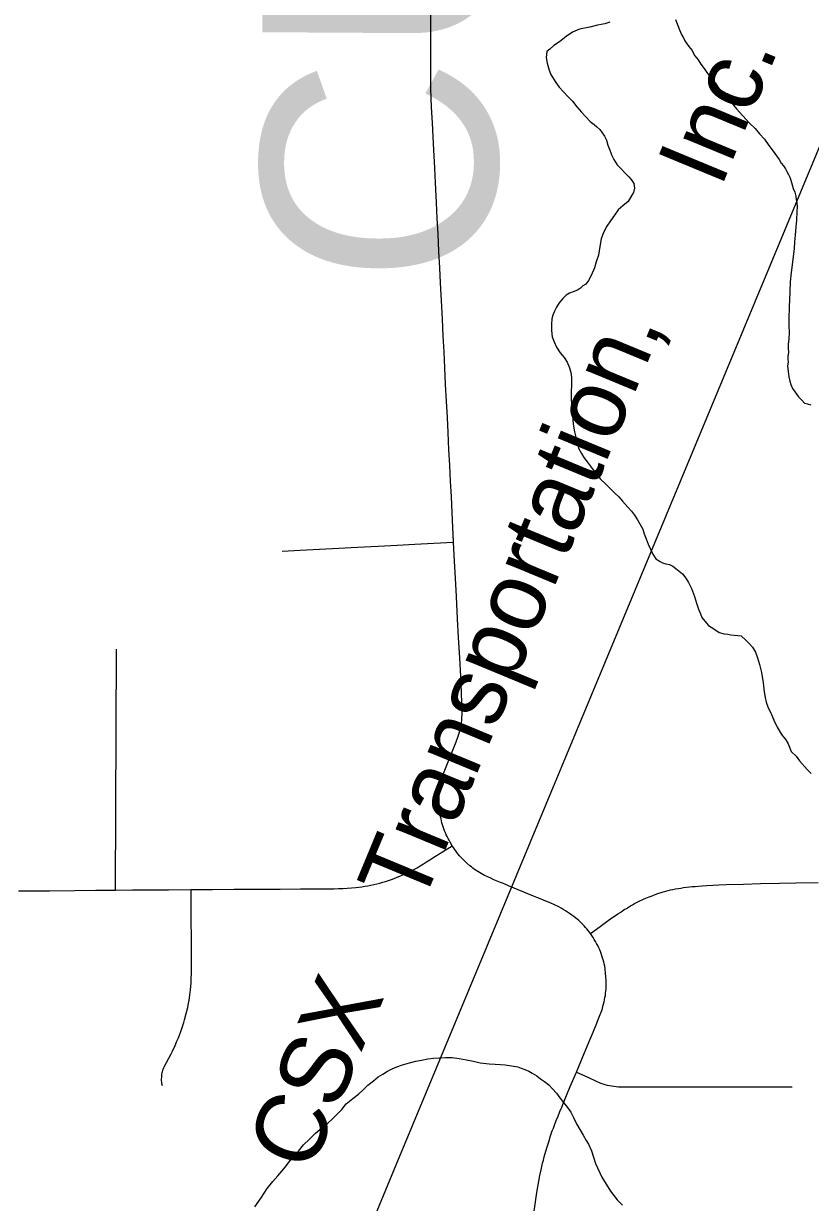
# Model space of a CAD drawing. Extents: x 0 to 34, y 0 to 22.
# Drawn here: x 4.316 to 4.949, y 15.918 to 16.867 of the extents above; entities that cross this region are included whole.
import ezdxf

# ---------------------------------------------------------------- set-up
doc = ezdxf.new("R2010")
doc.units = 0
for name, color, linetype in [('GM_X_City_Street', 7, 'Continuous'), ('GM_X_County_Text', 7, 'Continuous'), ('GM_X_Minor_River', 7, 'Continuous'), ('GM_X_Rail_Line', 7, 'Continuous'), ('GM_X_Rail_Line_Text', 7, 'Continuous')]:
    doc.layers.add(name, color=color, linetype=linetype)

msp = doc.modelspace()

# ---------------------------------------------------------------- linework, layer by layer
at = {"layer": 'GM_X_City_Street'}
msp.add_line((4.38981, 16.16946), (4.39041, 16.36362), dxfattribs=at)
for points in [[(4.66088, 16.20523), (4.65911, 16.20809), (4.65828, 16.20956), (4.65749, 16.21105), (4.65674, 16.21256), (4.65602, 16.21408), (4.65535, 16.21563), (4.65472, 16.21719), (4.65413, 16.21877), (4.65359, 16.22037), (4.65308, 16.22198), (4.65262, 16.22359), (4.65219, 16.22522), (4.65182, 16.22687), (4.65148, 16.22851), (4.65118, 16.23017), (4.65092, 16.23184), (4.6507, 16.23351), (4.65052, 16.23518), (4.65038, 16.23686), (4.65029, 16.23854), (4.65022, 16.24022), (4.6503, 16.24527), (4.65041, 16.24699), (4.65057, 16.2487), (4.65077, 16.25041), (4.65111, 16.25274), (4.65147, 16.25468), (4.65174, 16.25609), (4.65208, 16.25757), (4.65246, 16.25903), (4.6529, 16.26048), (4.65338, 16.2619), (4.65546, 16.26736), (4.65754, 16.27275), (4.65967, 16.27813), (4.66183, 16.2835), (4.66401, 16.28883), (4.66464, 16.29038), (4.66521, 16.29191), (4.66574, 16.29345), (4.66623, 16.295), (4.66668, 16.29657), (4.66709, 16.29815), (4.66747, 16.29974), (4.6678, 16.30134), (4.6681, 16.30295), (4.66834, 16.30456), (4.66855, 16.30616), (4.66871, 16.30786), (4.66892, 16.31132), (4.66835, 16.32848), (4.66767, 16.34153), (4.66687, 16.35664), (4.66602, 16.37286), (4.66522, 16.38796), (4.66429, 16.40582), (4.66352, 16.42053), (4.66278, 16.4344), (4.66198, 16.44972), (4.66137, 16.46182), (4.66079, 16.47333), (4.66014, 16.48632), (4.65951, 16.49873), (4.65885, 16.51171), (4.65823, 16.52398), (4.65753, 16.53794), (4.65692, 16.55002), (4.65625, 16.56327), (4.65556, 16.57674), (4.6549, 16.58999), (4.65424, 16.60305), (4.65359, 16.6158), (4.65292, 16.62926), (4.65215, 16.64431), (4.65143, 16.65861), (4.65083, 16.67054), (4.65016, 16.68385), (4.64944, 16.69807), (4.64882, 16.71024), (4.64817, 16.72322), (4.64737, 16.73892), (4.64677, 16.75088), (4.64596, 16.76572), (4.6454, 16.77605), (4.64486, 16.78743), (4.64427, 16.80005), (4.64375, 16.81481), (4.6435, 16.82945), (4.64359, 16.85535), (4.64359, 17.21846)], [(4.52394, 16.44231), (4.53838, 16.44308), (4.55405, 16.44392), (4.56942, 16.44475), (4.58464, 16.44557), (4.6011, 16.44645), (4.6165, 16.44728), (4.63088, 16.44805), (4.64601, 16.44886), (4.66198, 16.44972)], [(4.3115, 16.1688), (4.31931, 16.1689), (4.33666, 16.169), (4.35675, 16.16918), (4.3739, 16.16933), (4.38981, 16.16946), (4.4035, 16.16956), (4.41611, 16.16964), (4.43245, 16.16976), (4.45053, 16.16988), (4.46783, 16.16998), (4.48523, 16.17009), (4.50475, 16.17021), (4.52223, 16.17032), (4.53866, 16.17042), (4.55352, 16.17051), (4.56577, 16.17059), (4.56927, 16.17069), (4.57278, 16.17084), (4.57628, 16.17103), (4.57979, 16.17125), (4.58328, 16.17152), (4.58571, 16.17182), (4.58814, 16.17217), (4.59056, 16.17257), (4.59298, 16.173), (4.59538, 16.17348), (4.59777, 16.174), (4.60016, 16.17456), (4.60254, 16.17517), (4.60491, 16.17581), (4.60726, 16.1765), (4.60959, 16.17727), (4.61192, 16.17808), (4.61422, 16.17892), (4.61652, 16.17982), (4.61879, 16.18075), (4.62105, 16.18172), (4.62328, 16.18274), (4.6255, 16.18379), (4.6277, 16.18489), (4.62988, 16.18603), (4.6325, 16.18749), (4.63509, 16.18899), (4.63767, 16.19052), (4.64023, 16.19209), (4.64276, 16.1937), (4.64526, 16.19535), (4.66088, 16.20523)], [(4.77208, 16.13455), (4.77116, 16.13581), (4.77021, 16.13704), (4.76924, 16.13825), (4.76822, 16.13943), (4.76719, 16.14059), (4.76612, 16.14172), (4.76502, 16.14282), (4.7639, 16.1439), (4.76275, 16.14494), (4.76157, 16.14596), (4.76037, 16.14695), (4.75875, 16.14818), (4.75709, 16.14938), (4.75542, 16.15055), (4.75372, 16.15168), (4.752, 16.15278), (4.75025, 16.15384), (4.74849, 16.15486), (4.7467, 16.15585), (4.7432, 16.15749), (4.73968, 16.15909), (4.73613, 16.16064), (4.73257, 16.16215), (4.72898, 16.16361), (4.72639, 16.16463), (4.70621, 16.17295), (4.70223, 16.17467), (4.69963, 16.17568), (4.69704, 16.17672), (4.69448, 16.17781), (4.69193, 16.17894), (4.6894, 16.18011), (4.68689, 16.18132), (4.68548, 16.18203), (4.6841, 16.18279), (4.68274, 16.18357), (4.6814, 16.18439), (4.68009, 16.18526), (4.6788, 16.18616), (4.67754, 16.1871), (4.6763, 16.18807), (4.67509, 16.18907), (4.67266, 16.19121), (4.67143, 16.19234), (4.67023, 16.1935), (4.66906, 16.19469), (4.66792, 16.19591), (4.66682, 16.19716), (4.66574, 16.19844), (4.6647, 16.19975), (4.66369, 16.20108), (4.66272, 16.20244), (4.66178, 16.20382), (4.66088, 16.20523)], [(4.42749, 16.0117), (4.42708, 16.01378), (4.42694, 16.01484), (4.42684, 16.0159), (4.42691, 16.02014), (4.42708, 16.02117), (4.42729, 16.02217), (4.42754, 16.02318), (4.42784, 16.02417), (4.42817, 16.02515), (4.42854, 16.02611), (4.42896, 16.02706), (4.43084, 16.03069), (4.43453, 16.0375), (4.43568, 16.03984), (4.43775, 16.04436), (4.43923, 16.04775), (4.44038, 16.05054), (4.44148, 16.05336), (4.44233, 16.05567), (4.44315, 16.05801), (4.44394, 16.06036), (4.44468, 16.06271), (4.44537, 16.06505), (4.4467, 16.06998), (4.44788, 16.07481), (4.4483, 16.07679), (4.44904, 16.08086), (4.44964, 16.08494), (4.44989, 16.087), (4.45009, 16.08905), (4.45055, 16.09479), (4.45078, 16.09843), (4.45095, 16.102), (4.4508, 16.13186), (4.45072, 16.14425), (4.45063, 16.1559), (4.45053, 16.16988)], [(4.77208, 16.13455), (4.77987, 16.14014), (4.78651, 16.14489), (4.78839, 16.14629), (4.79029, 16.14765), (4.79223, 16.14897), (4.79419, 16.15026), (4.79617, 16.1515), (4.79778, 16.15262), (4.7994, 16.15371), (4.80105, 16.15476), (4.80272, 16.15578), (4.80441, 16.15676), (4.80611, 16.15771), (4.80764, 16.1586), (4.80918, 16.15944), (4.81074, 16.16024), (4.81233, 16.16101), (4.81392, 16.16175), (4.81554, 16.16244), (4.81949, 16.16404), (4.82182, 16.16495), (4.82417, 16.1658), (4.82654, 16.16662), (4.83083, 16.168), (4.83275, 16.16856), (4.83468, 16.16907), (4.83663, 16.16955), (4.83859, 16.16998), (4.84055, 16.17037), (4.84484, 16.17112), (4.84716, 16.17149), (4.84949, 16.1718), (4.85182, 16.17207), (4.85416, 16.17228), (4.85646, 16.17248), (4.86198, 16.17289), (4.8659, 16.17314), (4.87544, 16.17359), (4.88131, 16.17387), (4.89537, 16.17437), (4.90899, 16.17476), (4.92448, 16.17507), (4.93756, 16.17533), (4.95547, 16.17559)], [(4.72693, 15.91094), (4.72891, 15.92587), (4.72972, 15.93044), (4.73057, 15.93501), (4.73147, 15.93956), (4.73243, 15.9441), (4.73299, 15.94678), (4.73361, 15.94943), (4.73428, 15.95208), (4.735, 15.95471), (4.73715, 15.96201), (4.73906, 15.96847), (4.73981, 15.97084), (4.7406, 15.97319), (4.74143, 15.97553), (4.7423, 15.97785), (4.74321, 15.98016), (4.74461, 15.9838), (4.74605, 15.98743), (4.74751, 15.99105), (4.74901, 15.99465), (4.75054, 15.99824), (4.75593, 16.01116), (4.76085, 16.02296), (4.7652, 16.03343), (4.76971, 16.04428), (4.77191, 16.04942), (4.77431, 16.05514), (4.77665, 16.06089), (4.77896, 16.06665), (4.78122, 16.07244), (4.78175, 16.07414), (4.78225, 16.07587), (4.7827, 16.07761), (4.78312, 16.07935), (4.7835, 16.0811), (4.78384, 16.08287), (4.78414, 16.08463), (4.7844, 16.08641), (4.78462, 16.08819), (4.7848, 16.08998), (4.78494, 16.09176), (4.78484, 16.09592), (4.78458, 16.10007), (4.7844, 16.10214), (4.78392, 16.10626), (4.78363, 16.10832), (4.78327, 16.11001), (4.78288, 16.11169), (4.78244, 16.11335), (4.78196, 16.11501), (4.78143, 16.11665), (4.78087, 16.11827), (4.78025, 16.11988), (4.77961, 16.12148), (4.77891, 16.12305), (4.77805, 16.12476), (4.77715, 16.12645), (4.77621, 16.12812), (4.77523, 16.12976), (4.77422, 16.13138), (4.77317, 16.13298), (4.77208, 16.13455)], [(4.76085, 16.02296), (4.76993, 16.01871), (4.77682, 16.01549), (4.77855, 16.01477), (4.7803, 16.01408), (4.78206, 16.01345), (4.78384, 16.01287), (4.78563, 16.01246), (4.78742, 16.01209), (4.78921, 16.01175), (4.79101, 16.01144), (4.79281, 16.01116), (4.7948, 16.01104), (4.79681, 16.01096), (4.93468, 16.01093)]]:
    msp.add_lwpolyline(points, dxfattribs=at)
at = {"layer": 'GM_X_Minor_River'}
for points in [[(4.84074, 16.87047), (4.84388, 16.86215), (4.84467, 16.86026), (4.84583, 16.85799), (4.847, 16.85573), (4.84817, 16.85346), (4.85126, 16.84894), (4.85396, 16.84555), (4.85475, 16.84366), (4.85629, 16.8414), (4.85899, 16.83802), (4.86094, 16.83462), (4.86364, 16.83123), (4.86596, 16.82784), (4.86905, 16.8237), (4.87252, 16.81957), (4.87561, 16.81504), (4.87985, 16.80978), (4.88486, 16.80452), (4.88987, 16.7985), (4.89488, 16.79286), (4.89988, 16.78722), (4.90487, 16.78273), (4.90834, 16.77859), (4.9122, 16.77408), (4.91568, 16.76918), (4.91915, 16.76466), (4.92185, 16.7609), (4.92417, 16.75789), (4.92573, 16.75486), (4.92766, 16.75261), (4.9292, 16.75035), (4.93037, 16.74808), (4.93154, 16.74582), (4.93271, 16.74355), (4.9335, 16.74128), (4.93468, 16.7375), (4.93548, 16.73447), (4.93666, 16.73144), (4.93746, 16.72841), (4.93788, 16.72538), (4.93829, 16.7231), (4.93871, 16.71969), (4.93838, 16.71588), (4.93809, 16.70904), (4.9374, 16.70371), (4.93711, 16.69687), (4.93642, 16.69154)], [(4.78764, 16.8683), (4.78386, 16.86711), (4.77781, 16.8659), (4.77176, 16.8643), (4.76343, 16.86268), (4.75777, 16.86033), (4.7525, 16.85685), (4.74725, 16.8526), (4.74273, 16.84951), (4.73935, 16.84681), (4.7371, 16.84488), (4.73641, 16.83993), (4.73723, 16.83538), (4.73882, 16.8297), (4.74038, 16.8263), (4.74232, 16.8229), (4.74426, 16.81989), (4.74697, 16.81612), (4.75043, 16.81237), (4.75389, 16.80861), (4.75774, 16.80486), (4.76121, 16.80034), (4.76507, 16.79583), (4.76853, 16.79207), (4.772, 16.78831), (4.77506, 16.78607), (4.77736, 16.7842), (4.77967, 16.78195), (4.7816, 16.77931), (4.78353, 16.77668), (4.78509, 16.77328), (4.78628, 16.76949), (4.78785, 16.76533), (4.78943, 16.76117), (4.79099, 16.75777), (4.7937, 16.75362), (4.80293, 16.74386), (4.80486, 16.7416), (4.80718, 16.73859), (4.80761, 16.7348), (4.80689, 16.73137), (4.8054, 16.72907), (4.80243, 16.72409), (4.79831, 16.72062), (4.79456, 16.71716), (4.79158, 16.71294), (4.78822, 16.70834), (4.78524, 16.70412), (4.78265, 16.69915), (4.78082, 16.69381), (4.77977, 16.68772), (4.77872, 16.68087), (4.77689, 16.67552), (4.77544, 16.67057), (4.77286, 16.66446), (4.77064, 16.66025), (4.7684, 16.65756), (4.76614, 16.65602), (4.76427, 16.65409), (4.76164, 16.65254), (4.75824, 16.65136), (4.75522, 16.65018), (4.75258, 16.64863), (4.74996, 16.64594), (4.74697, 16.64248), (4.74474, 16.63903), (4.74327, 16.63559), (4.74179, 16.63254), (4.74107, 16.62949), (4.74074, 16.62531), (4.74081, 16.61999), (4.74126, 16.61505), (4.74283, 16.61089), (4.74478, 16.60674), (4.74788, 16.60222), (4.75096, 16.59845), (4.75329, 16.59468)], [(4.93642, 16.69154), (4.93612, 16.68584), (4.93371, 16.66681), (4.93306, 16.6592), (4.93278, 16.6516), (4.93249, 16.64476), (4.93218, 16.63906), (4.93193, 16.62955), (4.932, 16.62385), (4.93207, 16.61853), (4.93176, 16.61321), (4.93144, 16.60903), (4.93148, 16.60561), (4.93152, 16.60257), (4.93119, 16.59915), (4.93121, 16.59725), (4.93125, 16.59459), (4.93091, 16.59154), (4.93135, 16.58699), (4.93178, 16.58281), (4.93258, 16.5794), (4.93338, 16.57675), (4.93494, 16.57335), (4.93688, 16.57034), (4.93958, 16.56657), (4.94227, 16.56394), (4.94458, 16.56169), (4.94687, 16.56096), (4.94953, 16.56023)], [(4.75329, 16.59468), (4.75524, 16.59015), (4.75643, 16.58636), (4.75687, 16.58219), (4.75694, 16.57649), (4.75664, 16.5704), (4.75672, 16.56471), (4.75812, 16.54459), (4.75934, 16.53852), (4.76094, 16.53208), (4.76254, 16.52526), (4.76488, 16.52111), (4.76682, 16.51771), (4.76952, 16.51433), (4.77261, 16.51018), (4.77608, 16.50567), (4.78033, 16.5004), (4.78456, 16.49627), (4.78801, 16.4929), (4.79186, 16.48914), (4.79493, 16.48614), (4.79801, 16.48276), (4.80225, 16.47787), (4.80533, 16.47449), (4.80765, 16.47148), (4.80997, 16.46771), (4.8123, 16.46393), (4.81424, 16.46016), (4.81543, 16.45637), (4.817, 16.45221), (4.81858, 16.44805), (4.82053, 16.4439), (4.82248, 16.44012), (4.8248, 16.43635), (4.82825, 16.43411), (4.83016, 16.433), (4.83282, 16.43227), (4.83587, 16.43154), (4.83854, 16.43044), (4.84084, 16.42857), (4.84353, 16.42632), (4.84621, 16.42407), (4.84891, 16.42069), (4.85123, 16.41729), (4.85357, 16.41238), (4.85594, 16.40595), (4.85752, 16.40065), (4.8591, 16.39573), (4.86067, 16.39195), (4.86185, 16.38893), (4.86417, 16.38592), (4.86725, 16.38253), (4.87146, 16.37993), (4.87567, 16.37694), (4.87985, 16.37585), (4.88289, 16.3755), (4.88518, 16.37515), (4.89354, 16.37412), (4.89738, 16.37074), (4.90007, 16.36812), (4.90276, 16.36511), (4.90509, 16.36096), (4.90667, 16.35642), (4.90826, 16.35112), (4.90986, 16.34468), (4.91111, 16.33633), (4.91196, 16.32912), (4.91278, 16.32458), (4.91359, 16.32079), (4.91517, 16.31624), (4.9175, 16.31209), (4.91985, 16.30642), (4.92258, 16.30075), (4.92607, 16.29472), (4.92954, 16.29058), (4.93148, 16.28718), (4.93384, 16.28114), (4.93768, 16.27738), (4.94039, 16.27361), (4.94655, 16.26647), (4.95001, 16.26347)], [(4.50191, 15.91446), (4.50713, 15.92174), (4.51196, 15.92902), (4.51644, 15.93477), (4.52055, 15.93938), (4.52354, 15.94322), (4.52653, 15.94668), (4.53026, 15.95166), (4.53325, 15.95512), (4.53699, 15.95935), (4.5411, 15.96434), (4.54597, 15.96896), (4.55084, 15.97358), (4.55609, 15.9782), (4.5606, 15.98168), (4.56435, 15.98514), (4.56809, 15.98899), (4.57184, 15.99283), (4.57557, 15.99744), (4.58083, 16.00168), (4.58533, 16.00516), (4.58908, 16.00863), (4.59283, 16.01247), (4.59734, 16.01595), (4.60109, 16.01903), (4.60485, 16.02136), (4.60862, 16.02368), (4.61239, 16.02563), (4.61616, 16.0272), (4.62069, 16.02877), (4.62636, 16.03036), (4.63166, 16.03157), (4.6362, 16.03238), (4.64112, 16.03358), (4.64567, 16.03402), (4.6506, 16.03446), (4.65553, 16.03452), (4.66084, 16.03459), (4.66654, 16.0339), (4.67224, 16.03283), (4.67795, 16.03176), (4.68328, 16.0303), (4.6905, 16.02963), (4.69544, 16.02931), (4.69962, 16.02898), (4.70341, 16.02865), (4.71368, 16.02725), (4.71635, 16.02615), (4.7194, 16.02505), (4.72245, 16.02356), (4.72513, 16.02208), (4.72895, 16.01984), (4.73202, 16.0176), (4.73508, 16.01536), (4.73853, 16.01274), (4.74161, 16.00936), (4.74469, 16.00598), (4.74739, 16.00221), (4.75048, 15.99845), (4.75357, 15.99431), (4.75628, 15.99054), (4.75861, 15.98639), (4.76095, 15.9811), (4.76367, 15.97657), (4.76639, 15.97204), (4.76872, 15.96789), (4.77065, 15.96488), (4.773, 15.95958), (4.77617, 15.94936), (4.78124, 15.9384), (4.78822, 15.92709), (4.79363, 15.91994), (4.79786, 15.91581)]]:
    msp.add_lwpolyline(points, dxfattribs=at)
at = {"layer": 'GM_X_Rail_Line'}
msp.add_lwpolyline([(4.34822, 15.30056), (4.61566, 15.94824), (5.14665, 17.2253), (5.33761, 17.68272), (5.36009, 17.73657), (5.69238, 18.53646)], dxfattribs=at)

# ---------------------------------------------------------------- texts
at = {"layer": 'GM_X_County_Text'}
msp.add_text('CUYAHOGA COUNTY', height=0.1893939, rotation=89.65431, dxfattribs=at).set_placement((4.69614, 16.65674))
at = {"layer": 'GM_X_Rail_Line_Text'}
for s, height, rotation, p in [('Inc.', 0.056629, 67.50984, (4.87711, 16.73406)), ('Transportation,', 0.0566288, 67.47574, (4.63571, 16.15434)), ('CSX', 0.056629, 67.36074, (4.54659, 15.94025))]:
    msp.add_text(s, height=height, rotation=rotation, dxfattribs=at).set_placement(p)

doc.saveas('drawing.dxf')
